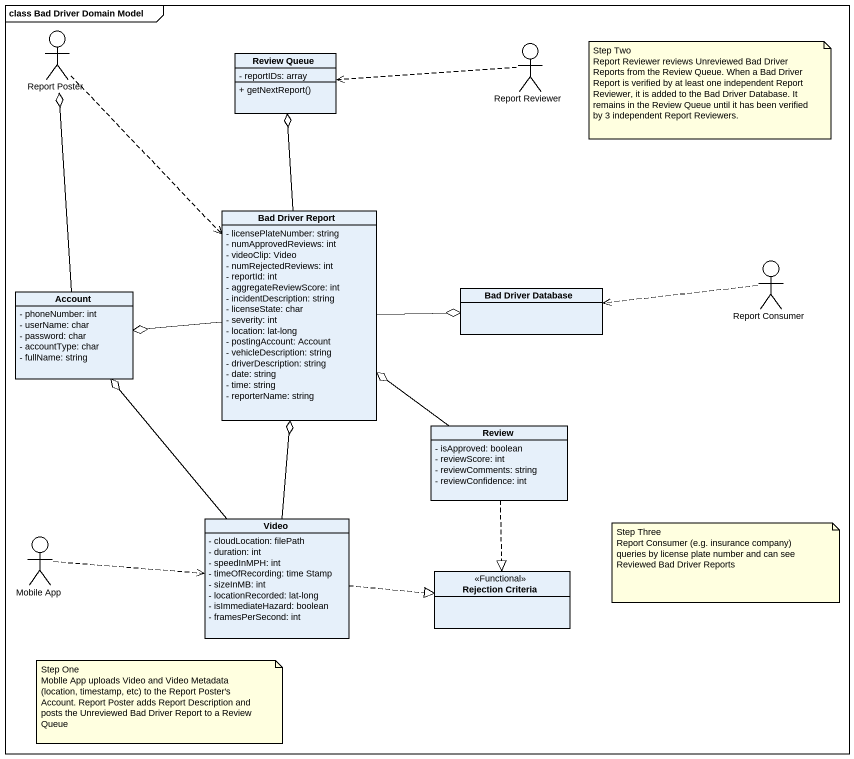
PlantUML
@startuml
mainframe class Bad Driver Domain Model
allowmixing
hide circle
hide empty members
skinparam classAttributeIconSize 0
actor "Report Poster" as Report_Poster
class "Review Queue" as Review_Queue {
  - reportIDs: array
  + getNextReport()
}
actor "Report Reviewer" as Report_Reviewer
class "Bad Driver Report" as Bad_Driver_Report {
  - licensePlateNumber: string
  - numApprovedReviews: int
  - videoClip: Video
  - numRejectedReviews: int
  - reportId: int
  - aggregateReviewScore: int
  - incidentDescription: string
  - licenseState: char
  - severity: int
  - location: lat-long
  - postingAccount: Account
  - vehicleDescription: string
  - driverDescription: string
  - date: string
  - time: string
  - reporterName: string
}
class Account {
  - phoneNumber: int
  - userName: char
  - password: char
  - accountType: char
  - fullName: string
}
class "Bad Driver Database" as Bad_Driver_Database
actor "Report Consumer" as Report_Consumer
class Review {
  - isApproved: boolean
  - reviewScore: int
  - reviewComments: string
  - reviewConfidence: int
}
class Video {
  - cloudLocation: filePath
  - duration: int
  - speedInMPH: int
  - timeOfRecording: time Stamp
  - sizeInMB: int
  - locationRecorded: lat-long
  - isImmediateHazard: boolean
  - framesPerSecond: int
}
actor "Mobile App" as Mobile_App
class "Rejection Criteria" as Rejection_Criteria <<Functional>>
Report_Poster ..> Bad_Driver_Report
Report_Reviewer .left.> Review_Queue
Bad_Driver_Report -up-o Review_Queue
Bad_Driver_Report -left-o Account
Bad_Driver_Report -right-o Bad_Driver_Database
Account -up-o Report_Poster
Report_Consumer .left.> Bad_Driver_Database
Review -up-o Bad_Driver_Report
Review ..|> Rejection_Criteria
Video -up-o Bad_Driver_Report
Video -up-o Account
Video .right.|> Rejection_Criteria
Mobile_App .right.> Video
note as N1
  Step Two
  Report Reviewer reviews Unreviewed Bad Driver Reports from the Review Queue. When a Bad Driver Report is verified by at least one independent Report Reviewer, it is added to the Bad Driver Database. It remains in the Review Queue until it has been verified by 3 independent Report Reviewers.
end note
note as N2
  Step Three
  Report Consumer (e.g. insurance company) queries by license plate number and can see Reviewed Bad Driver Reports
end note
note as N3
  Step One
  Moblle App uploads Video and Video Metadata (location, timestamp, etc) to the Report Poster's Account. Report Poster adds Report Description and posts the Unreviewed Bad Driver Report to a Review Queue
end note
@enduml
